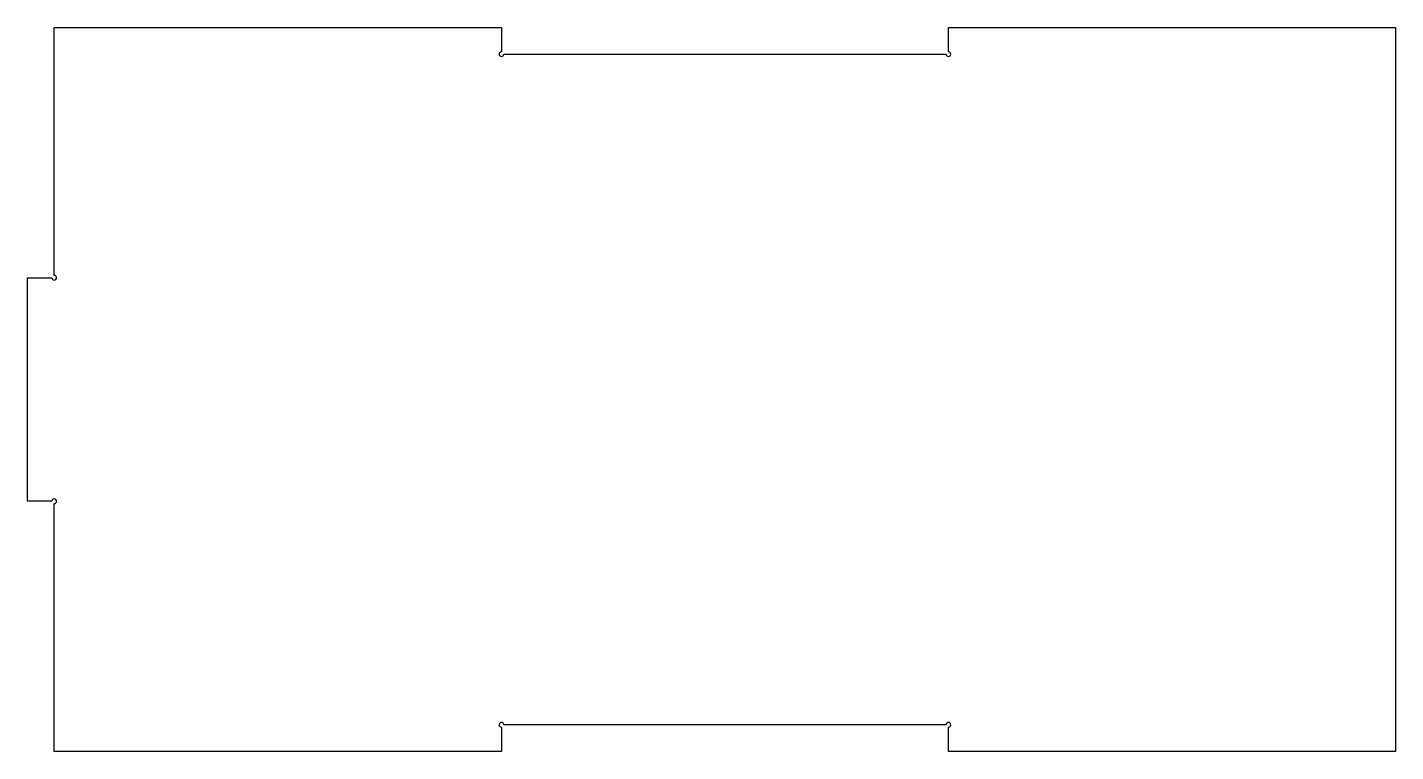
# Model space of a CAD drawing. Header units: millimetres. Extents: x 0 to 204, y 439 to 547.
import ezdxf

# ---------------------------------------------------------------- set-up
doc = ezdxf.new("R2010")
doc.units = ezdxf.units.MM
doc.layers.add('Shape2DView006', color=7, linetype='CONTINUOUS')

msp = doc.modelspace()

# ---------------------------------------------------------------- linework, layer by layer
at = {"layer": 'Shape2DView006'}
for p, q in [((4, 547.22), (70.67, 547.22)), ((4, 510.23), (4, 547.22)), ((70.67, 547.22), (70.67, 543.57)), ((137.33, 547.22), (204, 547.22)), ((137.33, 543.57), (137.33, 547.22)), ((204, 547.22), (204, 439.22)), ((71.02, 543.22), (136.98, 543.22)), ((0, 509.88), (3.65, 509.88)), ((0, 476.55), (0, 509.88)), ((3.65, 476.55), (0, 476.55)), ((4, 439.22), (4, 476.2)), ((70.67, 442.87), (70.67, 439.22)), ((136.98, 443.22), (71.02, 443.22)), ((137.33, 439.22), (137.33, 442.87)), ((70.67, 439.22), (4, 439.22)), ((204, 439.22), (137.33, 439.22))]:
    msp.add_line(p, q, dxfattribs=at)
for centre, start, end in [((70.67, 543.22), 90, 0), ((137.33, 543.22), 180, 90), ((4, 509.88), 180, 90), ((4, 476.55), 90, 180), ((4, 476.55), -90, 90), ((70.67, 443.22), 90, -90), ((70.67, 443.22), 0, 90), ((137.33, 443.22), 90, 180), ((137.33, 443.22), -90, 90)]:
    msp.add_arc(centre, 0.35, start, end, dxfattribs=at)

doc.saveas('drawing.dxf')
